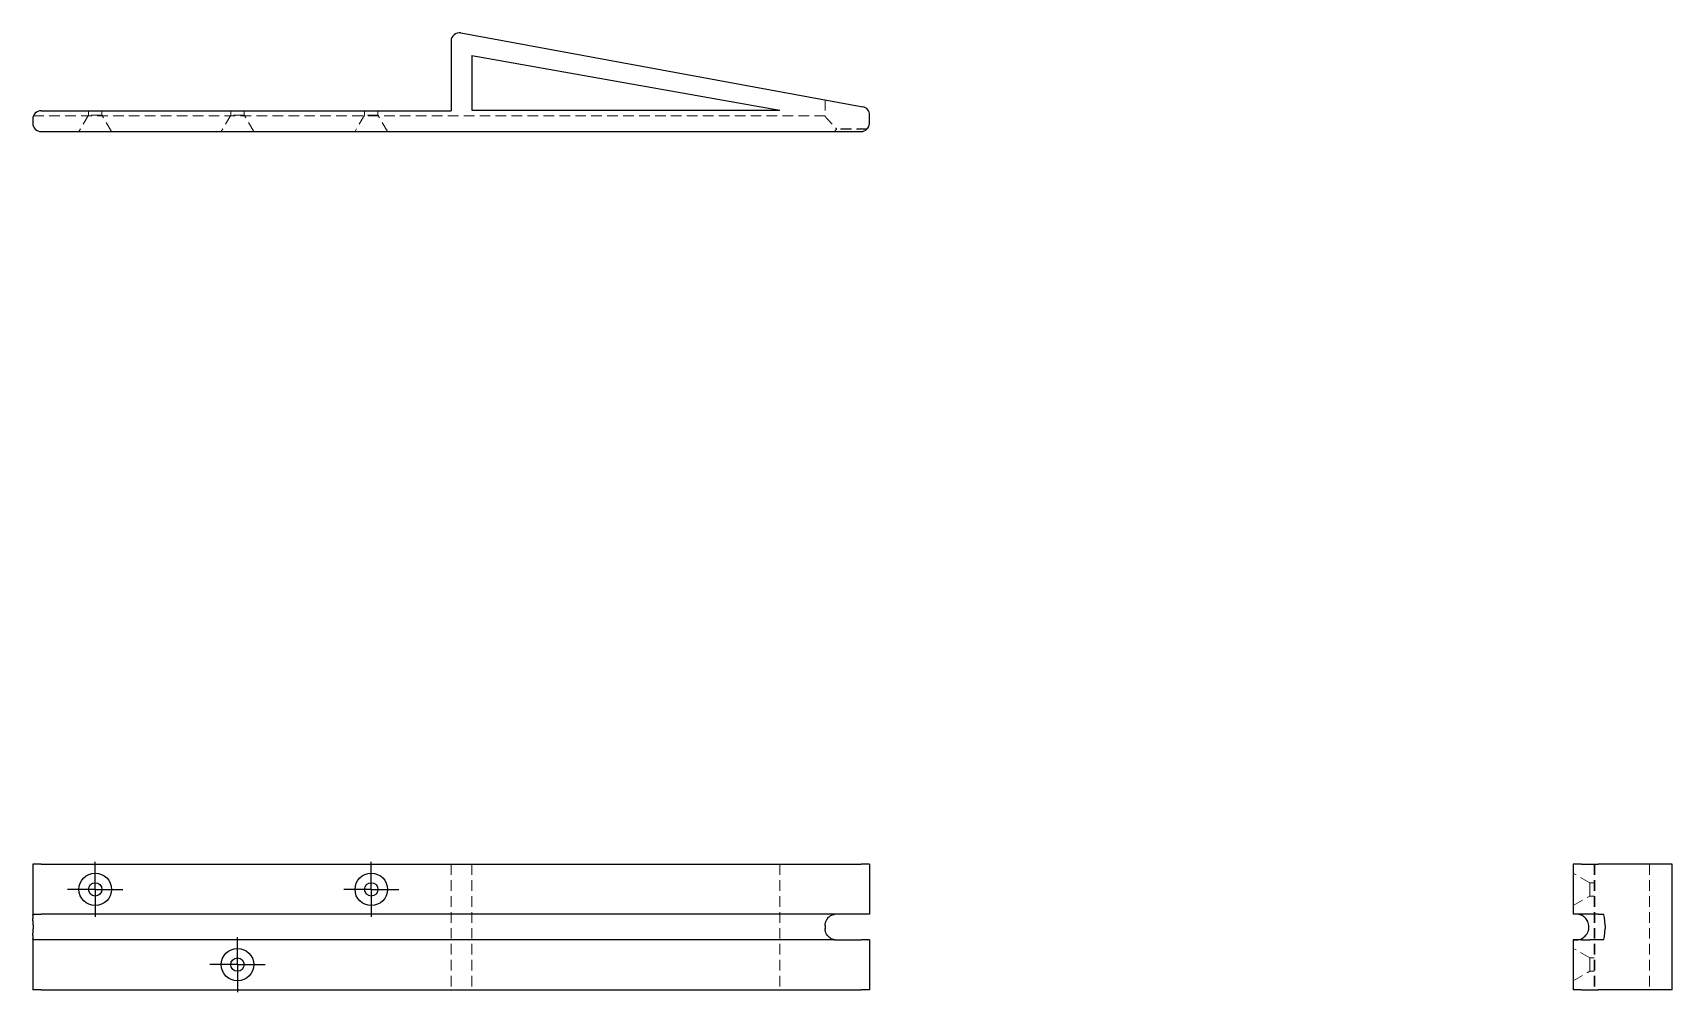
# Model space of a CAD drawing. Header units: millimetres. Extents: x 33 to 229, y 49 to 164.
import ezdxf

# ---------------------------------------------------------------- set-up
doc = ezdxf.new("R2010")
doc.units = ezdxf.units.MM
doc.linetypes.add('HIDDEN', pattern=[1.905, 1.27, -0.635])
doc.layers.add('10', color=7, linetype='Continuous')

# ---------------------------------------------------------------- blocks, each defined once
blk = doc.blocks.new('SW_CENTERMARKSYMBOL_0')
at = {"layer": '10', "color": 0}
for p, q in [((0, 2.5), (0, 3.3)), ((0, 0), (0, 2.5)), ((-2.5, 0), (-3.3, 0)), ((0, 0), (-2.5, 0)), ((0, 0), (0, -2.5)), ((0, 0), (2.5, 0)), ((2.5, 0), (3.3, 0)), ((0, -2.5), (0, -3.3))]:
    blk.add_line(p, q, dxfattribs=at)
blk = doc.blocks.new('SW_CENTERMARKSYMBOL_1')
at = {"layer": '10', "color": 0}
for p, q in [((0, 2.5), (0, 3.3)), ((0, 0), (0, 2.5)), ((-2.5, 0), (-3.3, 0)), ((0, 0), (-2.5, 0)), ((0, 0), (0, -2.5)), ((0, 0), (2.5, 0)), ((2.5, 0), (3.3, 0)), ((0, -2.5), (0, -3.3))]:
    blk.add_line(p, q, dxfattribs=at)
blk = doc.blocks.new('SW_CENTERMARKSYMBOL_2')
at = {"layer": '10', "color": 0}
for p, q in [((0, 2.5), (0, 3.3)), ((0, 0), (0, 2.5)), ((-2.5, 0), (-3.3, 0)), ((0, 0), (-2.5, 0)), ((0, 0), (0, -2.5)), ((0, 0), (2.5, 0)), ((2.5, 0), (3.3, 0)), ((0, -2.5), (0, -3.3))]:
    blk.add_line(p, q, dxfattribs=at)

msp = doc.modelspace()

# ---------------------------------------------------------------- linework, layer by layer
at = {"color": 7, "linetype": 'Continuous', "lineweight": 25}
for p, q in [((82.98, 162.91), (82.98, 154.59)), ((84.16, 163.89), (132.18, 155.06)), ((85.45, 161.2), (122.26, 154.65)), ((85.45, 161.2), (85.45, 154.65)), ((33, 153.59), (33, 153.09)), ((34, 154.59), (82.98, 154.59)), ((85.45, 154.65), (122.26, 154.65)), ((132.98, 153.07), (133, 154.06)), ((34, 152.09), (131.98, 152.09)), ((33, 64.5), (33, 58.39)), ((34, 64.5), (33, 64.5)), ((34, 64.5), (131.98, 64.5)), ((132.98, 64.5), (131.98, 64.5)), ((132.98, 64.5), (133, 64.5)), ((133, 64.5), (133, 58.55)), ((217.09, 64.5), (217.09, 58.55)), ((218.07, 64.5), (217.09, 64.5)), ((218.07, 64.5), (219.06, 64.5)), ((219.06, 64.5), (220.06, 64.5)), ((228.89, 64.5), (220.06, 64.5)), ((228.89, 64.5), (228.91, 64.5)), ((228.91, 49.5), (228.91, 64.5)), ((33, 58.39), (33, 58)), ((128.76, 58.52), (34, 58.52)), ((127.68, 57.16), (127.68, 56.84)), ((131.98, 58.55), (129.07, 58.55)), ((132.98, 58.55), (131.98, 58.55)), ((133, 58.55), (132.98, 58.55)), ((218.07, 58.55), (217.09, 58.55)), ((217.09, 58.52), (217.09, 58.55)), ((219.06, 58.55), (218.07, 58.55)), ((220.06, 58.55), (219.06, 58.55)), ((220.06, 58.55), (220.63, 58.55)), ((220.89, 57.16), (220.89, 56.84)), ((33, 56), (33, 55.61)), ((33, 55.61), (33, 49.5)), ((128.77, 55.48), (34, 55.48)), ((129.07, 55.45), (131.98, 55.45)), ((132.69, 55.45), (131.98, 55.45)), ((132.74, 55.45), (132.69, 55.45)), ((132.98, 55.45), (132.74, 55.45)), ((132.98, 55.45), (133, 55.45)), ((133, 55.45), (133, 49.5)), ((217.09, 55.45), (217.09, 55.48)), ((217.09, 55.45), (217.09, 49.5)), ((217.38, 55.45), (217.09, 55.45)), ((218.07, 55.45), (217.44, 55.45)), ((218.07, 55.45), (219.06, 55.45)), ((220.06, 55.45), (219.06, 55.45)), ((220.63, 55.45), (220.06, 55.45)), ((34, 49.5), (33, 49.5)), ((34, 49.5), (131.98, 49.5)), ((132.98, 49.5), (131.98, 49.5)), ((132.98, 49.5), (133, 49.5)), ((218.07, 49.5), (217.09, 49.5)), ((218.07, 49.5), (219.06, 49.5)), ((219.06, 49.5), (220.06, 49.5)), ((228.89, 49.5), (220.06, 49.5)), ((228.89, 49.5), (228.91, 49.5))]:
    msp.add_line(p, q, dxfattribs=at)
at = {"color": 7, "linetype": 'HIDDEN', "lineweight": 18}
for p, q in [((127.68, 155.89), (127.68, 153.95)), ((127.68, 153.96), (33.07, 153.96)), ((39.66, 154.07), (38.52, 152.09)), ((39.66, 154.59), (39.66, 154.07)), ((41.26, 154.07), (39.66, 154.07)), ((41.26, 154.07), (41.26, 154.59)), ((42.4, 152.09), (41.26, 154.07)), ((56.66, 154.07), (55.51, 152.09)), ((56.66, 154.59), (56.66, 154.07)), ((58.26, 154.07), (56.66, 154.07)), ((58.26, 154.07), (58.26, 154.59)), ((59.4, 152.09), (58.26, 154.07)), ((72.65, 154.07), (71.51, 152.09)), ((72.65, 154.59), (72.65, 154.07)), ((74.25, 154.07), (72.65, 154.07)), ((74.25, 154.07), (74.25, 154.59)), ((75.39, 152.09), (74.25, 154.07)), ((132.74, 152.44), (129.07, 152.44)), ((132.69, 152.38), (129.07, 152.38)), ((82.98, 64.5), (82.98, 49.5)), ((85.45, 64.5), (85.45, 49.5)), ((122.26, 64.5), (122.26, 49.5)), ((219.07, 62.3), (217.09, 63.44)), ((219.59, 64.5), (219.59, 49.5)), ((219.65, 64.5), (219.65, 49.5)), ((226.2, 64.5), (226.2, 49.5)), ((219.07, 61.5), (219.07, 62.3)), ((219.59, 62.3), (219.07, 62.3)), ((219.07, 60.7), (219.07, 61.5)), ((217.09, 59.56), (219.07, 60.7)), ((219.07, 60.7), (219.59, 60.7)), ((129.04, 58.55), (33.27, 58.55)), ((33.27, 55.45), (132.72, 55.45)), ((219.07, 53.3), (217.09, 54.44)), ((219.07, 52.5), (219.07, 53.3)), ((219.59, 53.3), (219.07, 53.3)), ((217.09, 50.56), (219.07, 51.7)), ((219.07, 51.7), (219.07, 52.5)), ((219.07, 51.7), (219.59, 51.7))]:
    msp.add_line(p, q, dxfattribs=at)
at = {"color": 7, "linetype": 'Continuous', "lineweight": 25}
for centre, radius in [((40.46, 61.5), 1.94), ((73.45, 61.5), 1.94), ((40.46, 61.5), 0.8), ((73.45, 61.5), 0.8), ((57.46, 52.5), 1.94), ((57.46, 52.5), 0.8)]:
    msp.add_circle(centre, radius, dxfattribs=at)
for centre, radius, start, end in [((83.98, 162.91), 1, 79.5763, 180), ((132, 154.08), 1, 359.0261, 79.5763), ((34, 153.59), 1, 90, 180), ((34, 153.09), 1, 180, 270), ((131.98, 153.09), 1, 270, 359.0261), ((129.07, 57.16), 1.39, 90, 102.6123), ((217.41, 57), 1.55, 354.0718, 5.9501), ((129.07, 56.84), 1.39, 257.4996, 270)]:
    msp.add_arc(centre, radius, start, end, dxfattribs=at)
for centre, start_param, end_param in [((220.63, 57.16), 4.712389, 6.283185), ((220.63, 56.84), 3.141593, 4.712389)]:
    msp.add_ellipse(centre, major_axis=(0, 1.39), ratio=0.183962, start_param=start_param, end_param=end_param, dxfattribs=at)
at = {"color": 7, "linetype": 'HIDDEN', "lineweight": 18}
for points, knots in [([(127.68, 153.95), (127.68, 153.94), (127.69, 153.91), (127.74, 153.84), (127.78, 153.8), (127.87, 153.69), (127.92, 153.63), (128.04, 153.51), (128.1, 153.44), (128.3, 153.22), (128.44, 153.07), (128.67, 152.83), (128.74, 152.75), (128.86, 152.63), (128.9, 152.58), (128.96, 152.52), (128.97, 152.5), (129, 152.47), (129.01, 152.46), (129.03, 152.44), (129.04, 152.42), (129.04, 152.41)], [0, 0, 0, 0, 0.125, 0.125, 0.25, 0.25, 0.375, 0.375, 0.5, 0.5, 0.75, 0.75, 0.875, 0.875, 0.9375, 0.9375, 0.96875, 0.96875, 0.984375, 0.984375, 1, 1, 1, 1]), ([(129.04, 152.41), (129.04, 152.39), (129.03, 152.38), (129, 152.35), (128.99, 152.34), (128.96, 152.3), (128.93, 152.27), (128.86, 152.19), (128.81, 152.14), (128.76, 152.09)], [0, 0, 0, 0, 0.125, 0.125, 0.25, 0.25, 0.5, 0.5, 1, 1, 1, 1]), ([(128.77, 152.09), (128.82, 152.14), (128.87, 152.19), (128.94, 152.27), (128.96, 152.3), (129, 152.33), (129.01, 152.34), (129.04, 152.37), (129.05, 152.38), (129.07, 152.38)], [0, 0, 0, 0, 0.5, 0.5, 0.75, 0.75, 0.875, 0.875, 1, 1, 1, 1]), ([(128.79, 58.52), (128.81, 58.52), (128.87, 58.54), (128.94, 58.54), (128.99, 58.55), (129.02, 58.55), (129.03, 58.55), (129.04, 58.55), (129.04, 58.55), (129.04, 58.55)], [0, 0, 0, 0, 0.280647, 0.618573, 0.801187, 0.899132, 0.954203, 0.989247, 1, 1, 1, 1])]:
    msp.add_open_spline(points, degree=3, knots=knots, dxfattribs=at)
msp.add_open_spline([(132.69, 152.38), (132.71, 152.4), (132.72, 152.42), (132.74, 152.44)], degree=3, dxfattribs=at)
at = {"color": 7, "linetype": 'Continuous', "lineweight": 25}
for points, knots in [([(33, 58.39), (33, 58.45), (33.02, 58.49), (33.12, 58.54), (33.19, 58.55), (33.27, 58.55)], [0, 0, 0, 0, 0.5, 0.5, 1, 1, 1, 1]), ([(33, 56), (33, 56.14), (33.02, 56.31), (33.06, 56.64), (33.07, 56.82), (33.07, 57.18), (33.06, 57.36), (33.02, 57.69), (33, 57.86), (33, 58)], [0, 0, 0, 0, 0.25, 0.25, 0.5, 0.5, 0.75, 0.75, 1, 1, 1, 1]), ([(33.27, 58.55), (33.37, 58.55), (33.49, 58.54), (33.74, 58.52), (33.87, 58.52), (34, 58.52)], [0, 0, 0, 0, 0.5, 0.5, 1, 1, 1, 1]), ([(127.68, 57.16), (127.69, 57.29), (127.71, 57.56), (127.89, 57.94), (128.21, 58.3), (128.55, 58.47), (128.76, 58.51), (128.79, 58.52)], [0, 0, 0, 0, 0.172826, 0.34469, 0.597909, 0.948232, 1, 1, 1, 1]), ([(128.79, 55.48), (128.74, 55.49), (128.54, 55.54), (128.28, 55.67), (128.03, 55.9), (127.85, 56.14), (127.71, 56.45), (127.69, 56.71), (127.68, 56.84)], [0, 0, 0, 0, 0.094224, 0.372223, 0.516723, 0.667234, 0.827571, 1, 1, 1, 1]), ([(217.41, 58.55), (217.39, 58.55), (217.38, 58.55), (217.35, 58.55), (217.34, 58.55), (217.3, 58.55), (217.27, 58.54), (217.19, 58.54), (217.14, 58.53), (217.09, 58.52)], [0, 0, 0, 0, 0.125, 0.125, 0.25, 0.25, 0.5, 0.5, 1, 1, 1, 1]), ([(218.95, 57.16), (218.94, 57.27), (218.91, 57.38), (218.84, 57.59), (218.8, 57.69), (218.69, 57.87), (218.63, 57.95), (218.51, 58.1), (218.44, 58.16), (218.22, 58.33), (218.07, 58.41), (217.83, 58.49), (217.75, 58.51), (217.63, 58.53), (217.58, 58.54), (217.52, 58.55), (217.5, 58.55), (217.47, 58.55), (217.46, 58.55), (217.44, 58.55), (217.42, 58.55), (217.41, 58.55)], [0, 0, 0, 0, 0.125, 0.125, 0.25, 0.25, 0.375, 0.375, 0.5, 0.5, 0.75, 0.75, 0.875, 0.875, 0.9375, 0.9375, 0.96875, 0.96875, 0.984375, 0.984375, 1, 1, 1, 1]), ([(217.44, 55.45), (217.44, 55.45), (217.46, 55.45), (217.49, 55.45), (217.5, 55.45), (217.56, 55.46), (217.6, 55.46), (217.71, 55.48), (217.78, 55.49), (218.01, 55.56), (218.16, 55.63), (218.44, 55.83), (218.58, 55.97), (218.76, 56.24), (218.82, 56.34), (218.9, 56.57), (218.94, 56.7), (218.95, 56.84)], [0, 0, 0, 0, 0.03125, 0.03125, 0.0625, 0.0625, 0.125, 0.125, 0.25, 0.25, 0.5, 0.5, 0.75, 0.75, 0.875, 0.875, 1, 1, 1, 1]), ([(34, 55.48), (33.88, 55.48), (33.76, 55.48), (33.53, 55.46), (33.42, 55.46), (33.23, 55.45), (33.14, 55.45), (33.03, 55.5), (33, 55.54), (33, 55.61)], [0, 0, 0, 0, 0.25, 0.25, 0.5, 0.5, 0.75, 0.75, 1, 1, 1, 1]), ([(217.09, 55.48), (217.14, 55.47), (217.19, 55.46), (217.27, 55.46), (217.3, 55.45), (217.33, 55.45), (217.34, 55.45), (217.37, 55.45), (217.38, 55.45), (217.38, 55.45)], [0, 0, 0, 0, 0.5, 0.5, 0.75, 0.75, 0.875, 0.875, 1, 1, 1, 1])]:
    msp.add_open_spline(points, degree=3, knots=knots, dxfattribs=at)
for points in [[(132.69, 55.45), (132.71, 55.45), (132.72, 55.45), (132.74, 55.45)], [(217.38, 55.45), (217.4, 55.45), (217.42, 55.45), (217.44, 55.45)]]:
    msp.add_open_spline(points, degree=3, dxfattribs=at)

# ---------------------------------------------------------------- block references
at = {"layer": '10'}
for name, p in [('SW_CENTERMARKSYMBOL_1', (40.46, 61.5)), ('SW_CENTERMARKSYMBOL_2', (73.45, 61.5)), ('SW_CENTERMARKSYMBOL_0', (57.46, 52.5))]:
    msp.add_blockref(name, p, dxfattribs=at)

doc.saveas('drawing.dxf')
